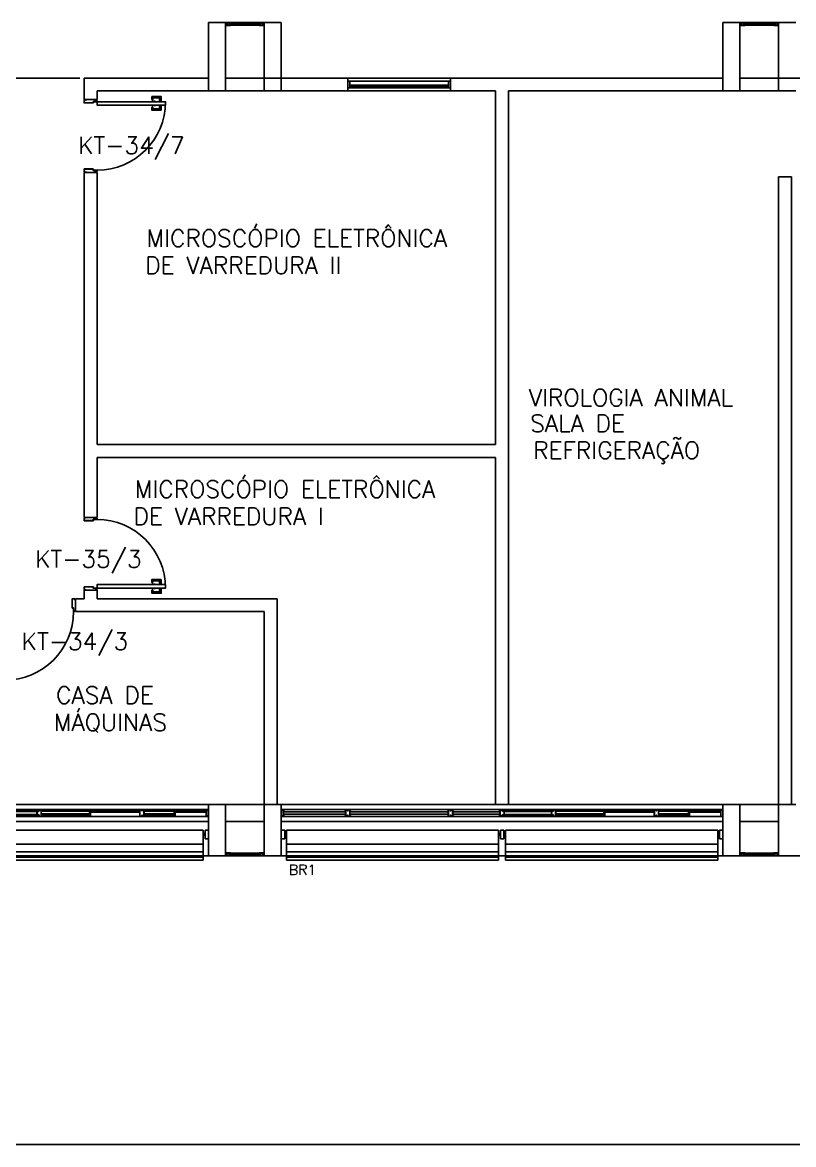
# Model space of a CAD drawing. Header units: millimetres. Extents: x 2686 to 2939, y 1294 to 1441.
# Drawn here: x 2843.3 to 2852.3, y 1418.56 to 1431.65 of the extents above; entities that cross this region are included whole.
import ezdxf

# ---------------------------------------------------------------- set-up
doc = ezdxf.new("R2010")
doc.units = ezdxf.units.MM
doc.linetypes.add('HIDDEN', pattern=[0.375, 0.25, -0.125])
for name, color, linetype in [('AR-ALV', 2, 'Continuous'), ('AR-BRISES', 1, 'Continuous'), ('AR-CALÇADA', 1, 'Continuous'), ('AR-ESQ', 1, 'Continuous'), ('AR-ESTC', 3, 'Continuous'), ('AR-PEITORIL', 1, 'Continuous'), ('AR-PORTA', 1, 'Continuous'), ('BR-LINHAS', 1, 'Continuous'), ('BR-MONTANTE', 242, 'Continuous'), ('BR-PAINEL', 1, 'Continuous'), ('BR-SUPORTE', 1, 'Continuous'), ('BR-TEXTO', 2, 'Continuous'), ('DT-ESQ-BAGUETE-C', 1, 'Continuous'), ('DT-ESQ-BAGUETE-V', 1, 'Continuous'), ('DT-ESQ-CHAPA DOBRADA-V', 1, 'Continuous'), ('DT-ESQ-MARCO-V', 1, 'Continuous'), ('DT-ESQ-PERFIL CADEIRA-C', 2, 'Continuous'), ('DT-ESQ-PERFIL CADEIRA-V', 2, 'Continuous'), ('DT-ESQ-PERFIL U SIMPLES-C', 2, 'Continuous'), ('DT-ESQ-PERFIL U-C', 2, 'Continuous'), ('DT-ESQ-PERFIL U-V', 1, 'Continuous'), ('DT-ESQ-VENEZIANA-C', 1, 'Continuous'), ('DT-ESQ-VENEZIANA-V', 1, 'Continuous'), ('DT-ESQ-VIDRO-C', 2, 'Continuous'), ('DT-ESQ-VIDRO-V', 71, 'Continuous'), ('DT-TXTMOD', 1, 'Continuous'), ('ENDEREÇO', 2, 'Continuous'), ('ibio', 2, 'Continuous'), ('maçaneta', 1, 'Continuous'), ('mov', 1, 'Continuous'), ('PM-PERFIL U-C', 2, 'Continuous'), ('pm1', 2, 'Continuous'), ('PROJ', 1, 'HIDDEN'), ('TEXTO', 2, 'Continuous')]:
    doc.layers.add(name, color=color, linetype=linetype)
doc.styles.add('S10', font='simplex.shx', dxfattribs={"height": 0.1})
doc.styles.add('S12', font='simplex.shx', dxfattribs={"width": 1.1, "height": 0.12})
doc.styles.add('UNB-100', font='simplex.shx', dxfattribs={"height": 0.2})
doc.styles.add('UNB1-100', font='simplex.shx', dxfattribs={"height": 0.2})

# ---------------------------------------------------------------- blocks, each defined once
blk = doc.blocks.new('EF46-P')
at = {"layer": 'DT-ESQ-BAGUETE-C', "ltscale": 0.1}
for points in [[(3.248, -0.125), (3.235, -0.125), (3.235, -0.124), (3.248, -0.124, 0.414214), (3.248, -0.123), (3.248, -0.112, 0.414214), (3.248, -0.112), (3.235, -0.112), (3.235, -0.11), (3.248, -0.11, -0.414214), (3.25, -0.112), (3.25, -0.124, -0.414214)], [(3.726, -0.125), (3.74, -0.125), (3.74, -0.124), (3.727, -0.124, -0.414214), (3.726, -0.123), (3.726, -0.112, -0.414214), (3.727, -0.112), (3.74, -0.112), (3.74, -0.11), (3.726, -0.11, 0.414214), (3.725, -0.112), (3.725, -0.124, 0.414214)], [(3.81, -0.08), (3.796, -0.08), (3.796, -0.078), (3.809, -0.078, 0.414214), (3.81, -0.078), (3.81, -0.067, 0.414214), (3.809, -0.067), (3.796, -0.067), (3.796, -0.065), (3.81, -0.065, -0.414214), (3.811, -0.067), (3.811, -0.078, -0.414214)], [(4.301, -0.08), (4.315, -0.08), (4.315, -0.078), (4.302, -0.078, -0.414214), (4.301, -0.078), (4.301, -0.067, -0.414214), (4.302, -0.067), (4.315, -0.067), (4.315, -0.065), (4.301, -0.065, 0.414214), (4.3, -0.067), (4.3, -0.078, 0.414214)], [(4.448, -0.125), (4.435, -0.125), (4.435, -0.124), (4.448, -0.124, 0.414214), (4.448, -0.123), (4.448, -0.112, 0.414214), (4.448, -0.112), (4.435, -0.112), (4.435, -0.11), (4.448, -0.11, -0.414214), (4.45, -0.112), (4.45, -0.124, -0.414214)], [(4.714, -0.125), (4.727, -0.125), (4.727, -0.124), (4.714, -0.124, -0.414214), (4.714, -0.123), (4.714, -0.112, -0.414214), (4.714, -0.112), (4.727, -0.112), (4.727, -0.11), (4.714, -0.11, 0.414214), (4.712, -0.112), (4.712, -0.124, 0.414214)], [(4.797, -0.08), (4.784, -0.08), (4.784, -0.078), (4.797, -0.078, 0.414214), (4.797, -0.078), (4.797, -0.067, 0.414214), (4.797, -0.067), (4.784, -0.067), (4.784, -0.065), (4.797, -0.065, -0.414214), (4.799, -0.067), (4.799, -0.078, -0.414214)], [(5.076, -0.08), (5.09, -0.08), (5.09, -0.078), (5.077, -0.078, -0.414214), (5.076, -0.078), (5.076, -0.067, -0.414214), (5.077, -0.067), (5.09, -0.067), (5.09, -0.065), (5.076, -0.065, 0.414214), (5.075, -0.067), (5.075, -0.078, 0.414214)]]:
    blk.add_lwpolyline(points, format="xyb", close=True, dxfattribs=at)
at = {"layer": 'DT-ESQ-BAGUETE-V', "ltscale": 0.1}
for p, q in [((3.248, -0.11), (3.726, -0.11)), ((3.81, -0.065), (4.301, -0.065)), ((4.448, -0.11), (4.714, -0.11)), ((4.797, -0.065), (5.076, -0.065))]:
    blk.add_line(p, q, dxfattribs=at)
at = {"layer": 'DT-ESQ-CHAPA DOBRADA-V', "ltscale": 0.1}
for p, q in [((3.2, -0.077), (3.761, -0.077)), ((3.2, -0.08), (3.761, -0.08)), ((4.4, -0.077), (4.749, -0.077)), ((4.4, -0.08), (4.749, -0.08))]:
    blk.add_line(p, q, dxfattribs=at)
at = {"layer": 'DT-ESQ-MARCO-V', "ltscale": 0.1}
for p, q in [((0.023, -0.06), (0.751, -0.06)), ((0.798, -0.06), (1.951, -0.06)), ((1.998, -0.06), (2.551, -0.06)), ((2.598, -0.06), (3.151, -0.06)), ((0.023, -0.14), (0.751, -0.14)), ((0.798, -0.14), (1.951, -0.14)), ((1.998, -0.14), (2.551, -0.14)), ((2.598, -0.14), (3.151, -0.14))]:
    blk.add_line(p, q, dxfattribs=at)
at = {"layer": 'DT-ESQ-PERFIL CADEIRA-C', "ltscale": 0.1}
for p, q in [((3.763, -0.088), (3.81, -0.088)), ((4.35, -0.088), (4.301, -0.088)), ((4.751, -0.088), (4.797, -0.088)), ((5.125, -0.088), (5.076, -0.088)), ((3.2, -0.134), (3.248, -0.134)), ((3.773, -0.134), (3.726, -0.134)), ((4.4, -0.134), (4.448, -0.134)), ((4.76, -0.134), (4.714, -0.134))]:
    blk.add_line(p, q, dxfattribs=at)
for points in [[(3.248, -0.135), (3.2, -0.135), (3.2, -0.134), (3.235, -0.134, -0.198912), (3.234, -0.133, -0.198913), (3.233, -0.132), (3.233, -0.112, 0.414214), (3.233, -0.112), (3.2, -0.112), (3.2, -0.11), (3.233, -0.11, -0.414214), (3.235, -0.112), (3.235, -0.124), (3.235, -0.125), (3.235, -0.132), (3.248, -0.132, -1)], [(3.726, -0.132, 1), (3.726, -0.135), (3.773, -0.135, 0.414214), (3.775, -0.133), (3.775, -0.112, 0.414214), (3.773, -0.11), (3.741, -0.11, 0.414214), (3.74, -0.112), (3.74, -0.132)], [(3.74, -0.134, 0.198913), (3.741, -0.133, 0.198913), (3.741, -0.132), (3.741, -0.112, -0.414214), (3.742, -0.112), (3.773, -0.112, -0.414214), (3.773, -0.112), (3.773, -0.133, -0.414214), (3.773, -0.134)], [(3.81, -0.087, -1), (3.81, -0.09), (3.763, -0.09, -0.414214), (3.761, -0.088), (3.761, -0.067, -0.414214), (3.763, -0.065), (3.795, -0.065, -0.414214), (3.796, -0.067), (3.796, -0.087)], [(3.796, -0.088, -0.198913), (3.795, -0.088, -0.198913), (3.795, -0.087), (3.795, -0.067, 0.414214), (3.794, -0.067), (3.763, -0.067, 0.414214), (3.763, -0.067), (3.763, -0.088, 0.414214), (3.763, -0.088)], [(4.301, -0.09), (4.35, -0.09), (4.35, -0.088), (4.315, -0.088, 0.198912), (4.316, -0.088, 0.198913), (4.316, -0.087), (4.316, -0.067, -0.414214), (4.317, -0.067), (4.35, -0.067), (4.35, -0.065), (4.316, -0.065, 0.414214), (4.315, -0.067), (4.315, -0.078), (4.315, -0.08), (4.315, -0.087), (4.301, -0.087, 1)], [(4.448, -0.135), (4.4, -0.135), (4.4, -0.134), (4.435, -0.134, -0.198912), (4.434, -0.133, -0.198913), (4.433, -0.132), (4.433, -0.112, 0.414214), (4.433, -0.112), (4.4, -0.112), (4.4, -0.11), (4.433, -0.11, -0.414214), (4.435, -0.112), (4.435, -0.124), (4.435, -0.125), (4.435, -0.132), (4.448, -0.132, -1)], [(4.714, -0.132, 1), (4.714, -0.135), (4.76, -0.135, 0.414214), (4.762, -0.133), (4.762, -0.112, 0.414214), (4.76, -0.11), (4.729, -0.11, 0.414214), (4.727, -0.112), (4.727, -0.132)], [(4.727, -0.134, 0.198913), (4.729, -0.133, 0.198913), (4.729, -0.132), (4.729, -0.112, -0.414214), (4.729, -0.112), (4.76, -0.112, -0.414214), (4.761, -0.112), (4.761, -0.133, -0.414214), (4.76, -0.134)], [(4.797, -0.087, -1), (4.797, -0.09), (4.751, -0.09, -0.414214), (4.749, -0.088), (4.749, -0.067, -0.414214), (4.751, -0.065), (4.782, -0.065, -0.414214), (4.784, -0.067), (4.784, -0.087)], [(4.784, -0.088, -0.198913), (4.783, -0.088, -0.198913), (4.782, -0.087), (4.782, -0.067, 0.414214), (4.782, -0.067), (4.751, -0.067, 0.414214), (4.75, -0.067), (4.75, -0.088, 0.414214), (4.751, -0.088)], [(5.076, -0.09), (5.125, -0.09), (5.125, -0.088), (5.09, -0.088, 0.198912), (5.091, -0.088, 0.198913), (5.091, -0.087), (5.091, -0.067, -0.414214), (5.092, -0.067), (5.125, -0.067), (5.125, -0.065), (5.091, -0.065, 0.414214), (5.09, -0.067), (5.09, -0.078), (5.09, -0.08), (5.09, -0.087), (5.076, -0.087, 1)]]:
    blk.add_lwpolyline(points, format="xyb", close=True, dxfattribs=at)
at = {"layer": 'DT-ESQ-PERFIL CADEIRA-V', "ltscale": 0.1}
for p, q in [((3.795, -0.09), (4.301, -0.09)), ((4.782, -0.09), (5.076, -0.09)), ((3.248, -0.135), (3.726, -0.135)), ((4.448, -0.135), (4.714, -0.135))]:
    blk.add_line(p, q, dxfattribs=at)
at = {"layer": 'DT-ESQ-PERFIL U SIMPLES-C', "ltscale": 0.1}
for points in [[(3.763, -0.102), (3.771, -0.102), (3.771, -0.1), (3.763, -0.1, -0.414214), (3.763, -0.1), (3.763, -0.092, -0.414214), (3.763, -0.091), (3.771, -0.091), (3.771, -0.09), (3.763, -0.09, 0.414214), (3.761, -0.092), (3.761, -0.1, 0.414214)], [(3.773, -0.098), (3.765, -0.098), (3.765, -0.1), (3.773, -0.1, -0.414214), (3.773, -0.1), (3.773, -0.108, -0.414214), (3.773, -0.108), (3.765, -0.108), (3.765, -0.11), (3.773, -0.11, 0.414214), (3.775, -0.108), (3.775, -0.1, 0.414214)], [(4.751, -0.102), (4.759, -0.102), (4.759, -0.1), (4.751, -0.1, -0.414214), (4.75, -0.1), (4.75, -0.092, -0.414214), (4.751, -0.091), (4.759, -0.091), (4.759, -0.09), (4.751, -0.09, 0.414214), (4.749, -0.092), (4.749, -0.1, 0.414214)], [(4.76, -0.098), (4.752, -0.098), (4.752, -0.1), (4.76, -0.1, -0.414214), (4.761, -0.1), (4.761, -0.108, -0.414214), (4.76, -0.108), (4.752, -0.108), (4.752, -0.11), (4.76, -0.11, 0.414214), (4.762, -0.108), (4.762, -0.1, 0.414214)]]:
    blk.add_lwpolyline(points, format="xyb", close=True, dxfattribs=at)
at = {"layer": 'DT-ESQ-PERFIL U-C', "ltscale": 0.1}
for points in [[(0.025, -0.123), (0.025, -0.086), (0.038, -0.086, 1), (0.038, -0.083), (0.025, -0.083), (0.025, -0.062, 0.414214), (0.023, -0.06), (0.001, -0.06, 0.414214), (0, -0.062), (0, -0.075), (0.001, -0.075), (0.001, -0.062), (0.023, -0.062), (0.023, -0.083, 0.414214), (0.025, -0.084, 0.414214), (0.023, -0.086), (0.023, -0.123), (0.023, -0.139), (0.001, -0.139), (0.001, -0.125), (0, -0.125), (0, -0.139, 0.414214), (0.001, -0.14), (0.023, -0.14, 0.414214), (0.025, -0.139)], [(0.04, -0.086), (0.026, -0.086, 0.414214), (0.025, -0.087), (0.025, -0.114, 0.414214), (0.026, -0.116), (0.04, -0.116), (0.04, -0.114), (0.026, -0.114), (0.026, -0.087), (0.04, -0.087)], [(0.75, -0.123), (0.75, -0.086), (0.737, -0.086, -1), (0.737, -0.083), (0.75, -0.083), (0.75, -0.062, -0.414214), (0.751, -0.06), (0.773, -0.06, -0.414214), (0.775, -0.062), (0.775, -0.075), (0.773, -0.075), (0.773, -0.062), (0.751, -0.062), (0.751, -0.083, -0.414214), (0.75, -0.084, -0.414214), (0.751, -0.086), (0.751, -0.123), (0.751, -0.139), (0.773, -0.139), (0.773, -0.125), (0.775, -0.125), (0.775, -0.139, -0.414214), (0.773, -0.14), (0.751, -0.14, -0.414214), (0.75, -0.139)], [(0.735, -0.086), (0.748, -0.086, -0.414214), (0.75, -0.087), (0.75, -0.114, -0.414214), (0.748, -0.116), (0.735, -0.116), (0.735, -0.114), (0.748, -0.114), (0.748, -0.087), (0.735, -0.087)], [(0.8, -0.123), (0.8, -0.086), (0.813, -0.086, 1), (0.813, -0.083), (0.8, -0.083), (0.8, -0.062, 0.414214), (0.798, -0.06), (0.776, -0.06, 0.414214), (0.775, -0.062), (0.775, -0.075), (0.776, -0.075), (0.776, -0.062), (0.798, -0.062), (0.798, -0.083, 0.414214), (0.8, -0.084, 0.414214), (0.798, -0.086), (0.798, -0.123), (0.798, -0.139), (0.776, -0.139), (0.776, -0.125), (0.775, -0.125), (0.775, -0.139, 0.414214), (0.776, -0.14), (0.798, -0.14, 0.414214), (0.8, -0.139)], [(0.815, -0.086), (0.801, -0.086, 0.414214), (0.8, -0.087), (0.8, -0.114, 0.414214), (0.801, -0.116), (0.815, -0.116), (0.815, -0.114), (0.801, -0.114), (0.801, -0.087), (0.815, -0.087)], [(1.95, -0.123), (1.95, -0.086), (1.936, -0.086, -1), (1.936, -0.083), (1.95, -0.083), (1.95, -0.062, -0.414214), (1.951, -0.06), (1.973, -0.06, -0.414214), (1.975, -0.062), (1.975, -0.075), (1.973, -0.075), (1.973, -0.062), (1.951, -0.062), (1.951, -0.083, -0.414214), (1.95, -0.084, -0.414214), (1.951, -0.086), (1.951, -0.123), (1.951, -0.139), (1.973, -0.139), (1.973, -0.125), (1.975, -0.125), (1.975, -0.139, -0.414214), (1.973, -0.14), (1.951, -0.14, -0.414214), (1.95, -0.139)], [(1.935, -0.086), (1.948, -0.086, -0.414214), (1.95, -0.087), (1.95, -0.114, -0.414214), (1.948, -0.116), (1.935, -0.116), (1.935, -0.114), (1.948, -0.114), (1.948, -0.087), (1.935, -0.087)], [(2, -0.123), (2, -0.086), (2.013, -0.086, 1), (2.013, -0.083), (2, -0.083), (2, -0.062, 0.414214), (1.998, -0.06), (1.976, -0.06, 0.414214), (1.975, -0.062), (1.975, -0.075), (1.976, -0.075), (1.976, -0.062), (1.998, -0.062), (1.998, -0.083, 0.414214), (2, -0.084, 0.414214), (1.998, -0.086), (1.998, -0.123), (1.998, -0.139), (1.976, -0.139), (1.976, -0.125), (1.975, -0.125), (1.975, -0.139, 0.414214), (1.976, -0.14), (1.998, -0.14, 0.414214), (2, -0.139)], [(2.015, -0.086), (2.001, -0.086, 0.414214), (2, -0.087), (2, -0.114, 0.414214), (2.001, -0.116), (2.015, -0.116), (2.015, -0.114), (2.001, -0.114), (2.001, -0.087), (2.015, -0.087)], [(2.55, -0.123), (2.55, -0.086), (2.536, -0.086, -1), (2.536, -0.083), (2.55, -0.083), (2.55, -0.062, -0.414214), (2.551, -0.06), (2.573, -0.06, -0.414214), (2.575, -0.062), (2.575, -0.075), (2.573, -0.075), (2.573, -0.062), (2.551, -0.062), (2.551, -0.083, -0.414214), (2.55, -0.084, -0.414214), (2.551, -0.086), (2.551, -0.123), (2.551, -0.139), (2.573, -0.139), (2.573, -0.125), (2.575, -0.125), (2.575, -0.139, -0.414214), (2.573, -0.14), (2.551, -0.14, -0.414214), (2.55, -0.139)], [(2.535, -0.086), (2.548, -0.086, -0.414214), (2.55, -0.087), (2.55, -0.114, -0.414214), (2.548, -0.116), (2.535, -0.116), (2.535, -0.114), (2.548, -0.114), (2.548, -0.087), (2.535, -0.087)], [(2.6, -0.129), (2.6, -0.139, -0.414214), (2.598, -0.14), (2.576, -0.14, -0.414214), (2.575, -0.139), (2.575, -0.125), (2.576, -0.125), (2.576, -0.138, 0.414214), (2.577, -0.139), (2.598, -0.139, 0.414214), (2.598, -0.138), (2.598, -0.129), (2.585, -0.129, -0.414214), (2.584, -0.127), (2.584, -0.117, -0.414214), (2.585, -0.116), (2.598, -0.116), (2.598, -0.084), (2.585, -0.084, -0.414214), (2.584, -0.083), (2.584, -0.073, -0.414214), (2.585, -0.071), (2.598, -0.071), (2.598, -0.062, 0.414214), (2.598, -0.062), (2.577, -0.062, 0.414214), (2.576, -0.062), (2.576, -0.075), (2.575, -0.075), (2.575, -0.062, -0.414214), (2.576, -0.06), (2.598, -0.06, -0.414214), (2.6, -0.062), (2.6, -0.071, -0.414214), (2.598, -0.073), (2.585, -0.073), (2.585, -0.083), (2.598, -0.083), (2.598, -0.083, -0.414214), (2.6, -0.084), (2.6, -0.116, -0.414214), (2.598, -0.117), (2.598, -0.117), (2.585, -0.117), (2.585, -0.127), (2.598, -0.127, -0.414214)], [(3.15, -0.129), (3.15, -0.139, 0.414214), (3.151, -0.14), (3.173, -0.14, 0.414214), (3.175, -0.139), (3.175, -0.125), (3.173, -0.125), (3.173, -0.138, -0.414214), (3.173, -0.139), (3.152, -0.139, -0.414214), (3.151, -0.138), (3.151, -0.129), (3.164, -0.129, 0.414214), (3.166, -0.127), (3.166, -0.117, 0.414214), (3.164, -0.116), (3.151, -0.116), (3.151, -0.084), (3.164, -0.084, 0.414214), (3.166, -0.083), (3.166, -0.073, 0.414214), (3.164, -0.071), (3.151, -0.071), (3.151, -0.062, -0.414214), (3.152, -0.062), (3.173, -0.062, -0.414214), (3.173, -0.062), (3.173, -0.075), (3.175, -0.075), (3.175, -0.062, 0.414214), (3.173, -0.06), (3.151, -0.06, 0.414214), (3.15, -0.062), (3.15, -0.071, 0.414214), (3.151, -0.073), (3.164, -0.073), (3.164, -0.083), (3.151, -0.083), (3.151, -0.083, 0.414214), (3.15, -0.084), (3.15, -0.116, 0.414214), (3.151, -0.117), (3.151, -0.117), (3.164, -0.117), (3.164, -0.127), (3.151, -0.127, 0.414214)], [(3.175, -0.062, -0.414214), (3.176, -0.06), (3.198, -0.06, -0.414214), (3.2, -0.062), (3.2, -0.139, -0.414214), (3.198, -0.14), (3.176, -0.14, -0.414214), (3.175, -0.139), (3.175, -0.125), (3.176, -0.125), (3.176, -0.138, 0.414214), (3.177, -0.139), (3.198, -0.139, 0.414214), (3.198, -0.138), (3.198, -0.062, 0.414214), (3.198, -0.062), (3.177, -0.062, 0.414214), (3.176, -0.062), (3.176, -0.075), (3.175, -0.075)], [(4.375, -0.062, 0.414214), (4.373, -0.06), (4.351, -0.06, 0.414214), (4.35, -0.062), (4.35, -0.139, 0.414214), (4.351, -0.14), (4.373, -0.14, 0.414214), (4.375, -0.139), (4.375, -0.125), (4.373, -0.125), (4.373, -0.138, -0.414214), (4.373, -0.139), (4.352, -0.139, -0.414214), (4.351, -0.138), (4.351, -0.062, -0.414214), (4.352, -0.062), (4.373, -0.062, -0.414214), (4.373, -0.062), (4.373, -0.075), (4.375, -0.075)], [(4.375, -0.062, -0.414214), (4.376, -0.06), (4.398, -0.06, -0.414214), (4.4, -0.062), (4.4, -0.139, -0.414214), (4.398, -0.14), (4.376, -0.14, -0.414214), (4.375, -0.139), (4.375, -0.125), (4.376, -0.125), (4.376, -0.138, 0.414214), (4.377, -0.139), (4.398, -0.139, 0.414214), (4.398, -0.138), (4.398, -0.062, 0.414214), (4.398, -0.062), (4.377, -0.062, 0.414214), (4.376, -0.062), (4.376, -0.075), (4.375, -0.075)], [(5.15, -0.062, 0.414214), (5.148, -0.06), (5.126, -0.06, 0.414214), (5.125, -0.062), (5.125, -0.139, 0.414214), (5.126, -0.14), (5.148, -0.14, 0.414214), (5.15, -0.139), (5.15, -0.125), (5.148, -0.125), (5.148, -0.138, -0.414214), (5.148, -0.139), (5.127, -0.139, -0.414214), (5.126, -0.138), (5.126, -0.062, -0.414214), (5.127, -0.062), (5.148, -0.062, -0.414214), (5.148, -0.062), (5.148, -0.075), (5.15, -0.075)]]:
    blk.add_lwpolyline(points, format="xyb", close=True, dxfattribs=at)
for points in [[(0.025, -0.084), (0.038, -0.084)], [(0.75, -0.084), (0.737, -0.084)], [(0.8, -0.084), (0.813, -0.084)], [(1.95, -0.084), (1.936, -0.084)], [(2, -0.084), (2.013, -0.084)], [(2.55, -0.084), (2.536, -0.084)]]:
    blk.add_lwpolyline(points, dxfattribs=at)
at = {"layer": 'DT-ESQ-PERFIL U-V', "ltscale": 0.1}
for p, q in [((3.198, -0.06), (4.351, -0.06)), ((4.398, -0.06), (5.126, -0.06)), ((3.198, -0.14), (4.351, -0.14)), ((4.398, -0.14), (5.126, -0.14))]:
    blk.add_line(p, q, dxfattribs=at)
at = {"layer": 'DT-ESQ-VENEZIANA-C', "ltscale": 0.1}
for p, q in [((0.026, -0.113), (0.748, -0.113)), ((0.026, -0.114), (0.748, -0.114)), ((0.801, -0.113), (1.948, -0.113)), ((0.801, -0.114), (1.948, -0.114)), ((2.001, -0.113), (2.548, -0.113)), ((2.001, -0.114), (2.548, -0.114))]:
    blk.add_line(p, q, dxfattribs=at)
at = {"layer": 'DT-ESQ-VENEZIANA-V', "ltscale": 0.1}
for p, q in [((0.026, -0.087), (0.748, -0.087)), ((0.801, -0.087), (1.948, -0.087)), ((2.001, -0.087), (2.548, -0.087))]:
    blk.add_line(p, q, dxfattribs=at)
at = {"layer": 'DT-ESQ-VIDRO-C', "ltscale": 0.1}
for points in [[(3.162, -0.081), (3.162, -0.075), (2.587, -0.075), (2.587, -0.081)], [(3.238, -0.13), (3.238, -0.127), (3.737, -0.127), (3.737, -0.13)], [(4.312, -0.085), (4.312, -0.082), (3.799, -0.082), (3.799, -0.085)], [(4.438, -0.13), (4.438, -0.127), (4.724, -0.127), (4.724, -0.13)], [(5.087, -0.085), (5.087, -0.082), (4.786, -0.082), (4.786, -0.085)]]:
    blk.add_lwpolyline(points, close=True, dxfattribs=at)
at = {"layer": 'DT-ESQ-VIDRO-V', "ltscale": 0.1}
blk.add_lwpolyline([(3.162, -0.119), (3.162, -0.125), (2.587, -0.125), (2.587, -0.119)], close=True, dxfattribs=at)
at = {"layer": 'DT-TXTMOD', "ltscale": 0.1, "style": 'S10', "flags": 3}
for tag, p in [('M01', (0.025, -0.28)), ('M02', (0.325, -0.28)), ('M03', (0.627, -0.28)), ('M04', (0.929, -0.28)), ('M05', (1.231, -0.28)), ('M06', (1.532, -0.28)), ('M07', (1.834, -0.28)), ('M08', (2.136, -0.28)), ('M09', (2.438, -0.28)), ('M10', (2.739, -0.28)), ('M11', (3.041, -0.28)), ('M12', (3.343, -0.28)), ('M13', (3.645, -0.28)), ('M14', (3.946, -0.28)), ('M15', (4.248, -0.28)), ('M16', (4.55, -0.28)), ('M17', (4.852, -0.28))]:
    blk.add_attdef(tag, p, '', height=0.1, dxfattribs=at)
blk = doc.blocks.new('EF01-P')
at = {"layer": 'DT-ESQ-BAGUETE-C', "ltscale": 0.1}
for points in [[(0.002, 0.035), (0.015, 0.035), (0.015, 0.033), (0.002, 0.033), (0.002, 0.005), (0.015, 0.005), (0.015, 0.004), (0.002, 0.004, -0.414214), (0, 0.005), (0, 0.033, -0.414214)], [(0.448, 0.035), (0.435, 0.035), (0.435, 0.033), (0.448, 0.033), (0.448, 0.005), (0.435, 0.005), (0.435, 0.004), (0.448, 0.004, 0.414214), (0.45, 0.005), (0.45, 0.033, 0.414214)]]:
    blk.add_lwpolyline(points, format="xyb", close=True, dxfattribs=at)
at = {"layer": 'DT-ESQ-PERFIL CADEIRA-C', "ltscale": 0.1}
for points in [[(0.01, 0.002), (0.01, 0.003), (0.002, 0.003, 1), (0.002, 0), (0.015, 0, 0.414214), (0.016, 0.002), (0.016, 0.033), (0.043, 0.033)], [(0.043, 0.006), (0.018, 0.006), (0.018, 0.016), (0.016, 0.016), (0.016, 0.006, 0.414214), (0.018, 0.005), (0.043, 0.005), (0.056, 0.005, 1), (0.056, 0.008), (0.043, 0.008), (0.043, 0.02), (0.043, 0.032), (0.056, 0.032, 1), (0.056, 0.035), (0.043, 0.035), (0.016, 0.035, 0.414214), (0.015, 0.033), (0.015, 0.002), (0.002, 0.002)], [(0.041, 0.02), (0.041, 0.032, -0.414214), (0.043, 0.033), (0.056, 0.033)], [(0.041, 0.02), (0.041, 0.008, 0.414214), (0.043, 0.006), (0.056, 0.006)], [(0.407, 0.006), (0.432, 0.006), (0.432, 0.016), (0.433, 0.016), (0.433, 0.006, -0.414214), (0.432, 0.005), (0.407, 0.005), (0.394, 0.005, -1), (0.394, 0.008), (0.407, 0.008), (0.407, 0.02), (0.407, 0.032), (0.394, 0.032, -1), (0.394, 0.035), (0.407, 0.035), (0.433, 0.035, -0.414214), (0.435, 0.033), (0.435, 0.002), (0.448, 0.002)], [(0.408, 0.02), (0.408, 0.032, 0.414214), (0.407, 0.033), (0.394, 0.033)], [(0.408, 0.02), (0.408, 0.008, -0.414214), (0.407, 0.006), (0.394, 0.006)], [(0.44, 0.002), (0.44, 0.003), (0.448, 0.003, -1), (0.448, 0), (0.435, 0, -0.414214), (0.433, 0.002), (0.433, 0.033), (0.407, 0.033)]]:
    blk.add_lwpolyline(points, format="xyb", dxfattribs=at)
at = {"layer": 'DT-ESQ-PERFIL CADEIRA-V', "ltscale": 0.1}
blk.add_line((0.015, 0), (0.435, 0), dxfattribs=at)
at = {"layer": 'DT-ESQ-VENEZIANA-C', "ltscale": 0.1}
for p, q in [((0.043, 0.011), (0.407, 0.011)), ((0.043, 0.009), (0.407, 0.009))]:
    blk.add_line(p, q, dxfattribs=at)
at = {"layer": 'DT-ESQ-VENEZIANA-V', "ltscale": 0.1}
blk.add_line((0.043, 0.031), (0.407, 0.031), dxfattribs=at)
blk = doc.blocks.new('BR-MODULO1')
at = {"layer": 'BR-LINHAS'}
for p, q in [((0.06, -0.265), (2.535, -0.265)), ((0.06, -0.352), (2.535, -0.352)), ((2.615, -0.265), (5.09, -0.265)), ((2.615, -0.352), (5.09, -0.352)), ((0.06, -0.415), (2.535, -0.415)), ((2.615, -0.415), (5.09, -0.415))]:
    blk.add_line(p, q, dxfattribs=at)
at = {"layer": 'BR-MONTANTE'}
for p, q in [((0, -0.1), (0, -0.2)), ((0, -0.1), (0.04, -0.1)), ((0.04, -0.1), (0.04, -0.2)), ((2.555, -0.1), (2.595, -0.1)), ((2.555, -0.1), (2.555, -0.2)), ((2.595, -0.1), (2.595, -0.2)), ((5.11, -0.1), (5.11, -0.2)), ((5.11, -0.1), (5.15, -0.1)), ((5.15, -0.1), (5.15, -0.2)), ((0, -0.2), (0.04, -0.2)), ((2.555, -0.2), (2.595, -0.2)), ((5.11, -0.2), (5.15, -0.2))]:
    blk.add_line(p, q, dxfattribs=at)
at = {"layer": 'BR-PAINEL'}
for p, q in [((0.06, -0.1), (2.535, -0.1)), ((0.06, -0.1), (0.06, -0.45)), ((2.535, -0.1), (2.535, -0.45)), ((2.615, -0.1), (2.615, -0.45)), ((2.615, -0.1), (5.09, -0.1)), ((5.09, -0.1), (5.09, -0.45)), ((0.06, -0.45), (2.535, -0.45)), ((2.615, -0.45), (5.09, -0.45))]:
    blk.add_line(p, q, dxfattribs=at)
at = {"layer": 'BR-SUPORTE'}
for p, q in [((0.04, -0.14), (0.06, -0.14)), ((0.04, -0.16), (0.06, -0.16)), ((0.05, -0.14), (0.05, -0.16)), ((2.535, -0.14), (2.555, -0.14)), ((2.535, -0.16), (2.555, -0.16)), ((2.545, -0.14), (2.545, -0.16)), ((2.615, -0.14), (2.595, -0.14)), ((2.615, -0.16), (2.595, -0.16)), ((2.605, -0.14), (2.605, -0.16)), ((5.09, -0.14), (5.11, -0.14)), ((5.09, -0.16), (5.11, -0.16)), ((5.1, -0.14), (5.1, -0.16))]:
    blk.add_line(p, q, dxfattribs=at)
blk = doc.blocks.new('EF05B-P')
at = {"layer": 'DT-ESQ-BAGUETE-C', "ltscale": 0.1}
for points in [[(0.039, -0.05), (0.0255, -0.05), (0.0255, -0.0485), (0.039, -0.0485), (0.039, -0.0365), (0.0255, -0.0365), (0.0255, -0.035), (0.039, -0.035, -0.4142136), (0.0405, -0.0365), (0.0405, -0.0485, -0.4142136)], [(1.161, -0.05), (1.1745, -0.05), (1.1745, -0.0485), (1.161, -0.0485), (1.161, -0.0365), (1.1745, -0.0365), (1.1745, -0.035), (1.161, -0.035, 0.4142136), (1.1595, -0.0365), (1.1595, -0.0485, 0.4142136)]]:
    blk.add_lwpolyline(points, format="xyb", close=True, dxfattribs=at)
at = {"layer": 'DT-ESQ-BAGUETE-V', "ltscale": 0.1}
blk.add_line((1.161, -0.05), (0.039, -0.05), dxfattribs=at)
at = {"layer": 'DT-ESQ-CHAPA DOBRADA-V', "ltscale": 0.1}
blk.add_line((1.16, -0.067), (0.04, -0.067), dxfattribs=at)
at = {"layer": 'DT-ESQ-MARCO-V', "ltscale": 0.1}
for p, q in [((0.0235, -0.035), (1.1765, -0.035)), ((0.0235, -0.115), (1.1765, -0.115))]:
    blk.add_line(p, q, dxfattribs=at)
at = {"layer": 'DT-ESQ-PERFIL U-C', "ltscale": 0.1}
for points in [[(0.025, -0.0655), (0.025, -0.0655, 0.4142136), (0.0235, -0.067), (0.0235, -0.1135), (0.0015, -0.1135), (0.0015, -0.1), (0, -0.1), (0, -0.1135, 0.4142136), (0.0015, -0.115), (0.0235, -0.115, 0.4142136), (0.025, -0.1135), (0.025, -0.067), (0.04, -0.067, 1), (0.04, -0.064), (0.025, -0.064), (0.025, -0.0365, 0.4142136), (0.0235, -0.035), (0.0015, -0.035, 0.4142136), (0, -0.0365), (0, -0.05), (0.0015, -0.05), (0.0015, -0.0365), (0.0235, -0.0365), (0.0235, -0.064, 0.4142136), (0.025, -0.0655), (0.04, -0.0655)], [(1.175, -0.0655), (1.175, -0.0655, -0.4142136), (1.1765, -0.067), (1.1765, -0.1135), (1.1985, -0.1135), (1.1985, -0.1), (1.2, -0.1), (1.2, -0.1135, -0.4142136), (1.1985, -0.115), (1.1765, -0.115, -0.4142136), (1.175, -0.1135), (1.175, -0.067), (1.16, -0.067, -1), (1.16, -0.064), (1.175, -0.064), (1.175, -0.0365, -0.4142136), (1.1765, -0.035), (1.1985, -0.035, -0.4142136), (1.2, -0.0365), (1.2, -0.05), (1.1985, -0.05), (1.1985, -0.0365), (1.1765, -0.0365), (1.1765, -0.064, -0.4142136), (1.175, -0.0655), (1.16, -0.0655)]]:
    blk.add_lwpolyline(points, format="xyb", dxfattribs=at)
at = {"layer": 'DT-ESQ-VIDRO-C', "ltscale": 0.1}
blk.add_lwpolyline([(0.027, -0.062), (0.027, -0.052), (1.173, -0.052), (1.173, -0.062)], close=True, dxfattribs=at)
at = {"layer": 'DT-TXTMOD', "ltscale": 0.1, "style": 'S10', "flags": 3}
blk.add_attdef('EF05B', (0.05, 0), '', height=0.1, dxfattribs=at)
blk = doc.blocks.new('PM3')
at = {"layer": 'maçaneta'}
for points in [[(0.02, 0.825), (-0.035, 0.825), (-0.035, 0.715), (0, 0.715), (0, 0.725), (-0.02, 0.725), (-0.02, 0.804, -0.414214), (-0.019, 0.805), (0.02, 0.805)], [(0.125, 0.825), (0.07, 0.825), (0.07, 0.805), (0.108, 0.805, -0.414214), (0.11, 0.804), (0.11, 0.725), (0.09, 0.725), (0.09, 0.715), (0.125, 0.715)]]:
    blk.add_lwpolyline(points, format="xyb", close=True, dxfattribs=at)
for points in [[(0.02, 0.715), (0.02, 0.755), (0.025, 0.755), (0.025, 0.715)], [(0.07, 0.715), (0.07, 0.755), (0.065, 0.755), (0.065, 0.715)]]:
    blk.add_lwpolyline(points, close=True, dxfattribs=at)
at = {"layer": 'mov'}
blk.add_arc((0.025, 0.075), 0.8, 0, 90, dxfattribs=at)
at = {"layer": 'PM-PERFIL U-C'}
for p, q in [((0, 0.045), (0, 0.063)), ((0.002, 0.045), (0, 0.045)), ((0.001, 0.065), (0.01, 0.065)), ((0.002, 0.063), (0.002, 0.045)), ((0.01, 0.063), (0.002, 0.063)), ((0.01, 0.065), (0.01, 0.073)), ((0.011, 0.075), (0.023, 0.075)), ((0.012, 0.073), (0.012, 0.064)), ((0.023, 0.073), (0.012, 0.073)), ((0.023, 0.033), (0.023, 0.073)), ((0.038, 0.032), (0.024, 0.032)), ((0.025, 0.073), (0.025, 0.034)), ((0.038, 0.034), (0.025, 0.034)), ((0.038, 0.032), (0.038, -0.073)), ((0.04, 0.032), (0.04, -0.074)), ((0.81, 0.032), (0.81, -0.074)), ((0.812, 0.034), (0.825, 0.034)), ((0.812, 0.032), (0.826, 0.032)), ((0.812, 0.032), (0.812, -0.073)), ((0.825, 0.073), (0.825, 0.034)), ((0.839, 0.075), (0.827, 0.075)), ((0.827, 0.073), (0.838, 0.073)), ((0.827, 0.033), (0.827, 0.073)), ((0.838, 0.073), (0.838, 0.064)), ((0.84, 0.065), (0.84, 0.073)), ((0.849, 0.065), (0.84, 0.065)), ((0.84, 0.063), (0.848, 0.063)), ((0.848, 0.063), (0.848, 0.045)), ((0.848, 0.045), (0.85, 0.045)), ((0.85, 0.045), (0.85, 0.063)), ((0, -0.045), (0.002, -0.045)), ((0, -0.064), (0, -0.045)), ((0.01, -0.065), (0.001, -0.065)), ((0.002, -0.045), (0.002, -0.063)), ((0.002, -0.063), (0.01, -0.063)), ((0.01, -0.074), (0.01, -0.065)), ((0.038, -0.075), (0.011, -0.075)), ((0.012, -0.065), (0.012, -0.073)), ((0.012, -0.073), (0.038, -0.073)), ((0.838, -0.073), (0.812, -0.073)), ((0.812, -0.075), (0.839, -0.075)), ((0.838, -0.065), (0.838, -0.073)), ((0.848, -0.063), (0.84, -0.063)), ((0.84, -0.074), (0.84, -0.065)), ((0.84, -0.065), (0.849, -0.065)), ((0.85, -0.045), (0.848, -0.045)), ((0.848, -0.045), (0.848, -0.063)), ((0.85, -0.064), (0.85, -0.045))]:
    blk.add_line(p, q, dxfattribs=at)
for centre, start, end in [((0.001, 0.063), 90, 180), ((0.011, 0.073), 90, 180), ((0.01, 0.064), 270, 0), ((0.023, 0.073), 360, 90), ((0.024, 0.033), 180, 270), ((0.038, 0.032), 0, 90), ((0.812, 0.032), 90, 180), ((0.827, 0.073), 90, 180), ((0.826, 0.033), 270, 0), ((0.84, 0.064), 180, 270), ((0.839, 0.073), 0, 90), ((0.849, 0.063), 0, 90), ((0.001, -0.064), 180, 270), ((0.01, -0.065), 0, 90), ((0.011, -0.074), 180, 270), ((0.038, -0.074), 269.9386, 0), ((0.812, -0.074), 180, 270.0614), ((0.84, -0.065), 90, 180), ((0.839, -0.074), 270, 0), ((0.849, -0.064), 270, 0)]:
    blk.add_arc(centre, 0.0015, start, end, dxfattribs=at)
at = {"layer": 'pm1'}
blk.add_lwpolyline([(0.065, 0.875), (0.065, 0.075), (0.025, 0.075), (0.025, 0.875)], close=True, dxfattribs=at)
blk = doc.blocks.new('EF01C-P')
at = {"layer": 'DT-ESQ-BAGUETE-C', "ltscale": 0.1}
for points in [[(0.002, 0.035), (0.015, 0.035), (0.015, 0.033), (0.002, 0.033), (0.002, 0.005), (0.015, 0.005), (0.015, 0.004), (0.002, 0.004, -0.414214), (0, 0.005), (0, 0.033, -0.414214)], [(0.448, 0.035), (0.435, 0.035), (0.435, 0.033), (0.448, 0.033), (0.448, 0.005), (0.435, 0.005), (0.435, 0.004), (0.448, 0.004, 0.414214), (0.45, 0.005), (0.45, 0.033, 0.414214)]]:
    blk.add_lwpolyline(points, format="xyb", close=True, dxfattribs=at)
at = {"layer": 'DT-ESQ-PERFIL CADEIRA-C', "ltscale": 0.1}
for points in [[(0.01, 0.002), (0.01, 0.003), (0.002, 0.003, 1), (0.002, 0), (0.015, 0, 0.414214), (0.016, 0.002), (0.016, 0.033), (0.043, 0.033)], [(0.043, 0.006), (0.018, 0.006), (0.018, 0.016), (0.016, 0.016), (0.016, 0.006, 0.414214), (0.018, 0.005), (0.043, 0.005), (0.056, 0.005, 1), (0.056, 0.008), (0.043, 0.008), (0.043, 0.02), (0.043, 0.032), (0.056, 0.032, 1), (0.056, 0.035), (0.043, 0.035), (0.016, 0.035, 0.414214), (0.015, 0.033), (0.015, 0.002), (0.002, 0.002)], [(0.041, 0.02), (0.041, 0.032, -0.414214), (0.043, 0.033), (0.056, 0.033)], [(0.041, 0.02), (0.041, 0.008, 0.414214), (0.043, 0.006), (0.056, 0.006)], [(0.407, 0.006), (0.432, 0.006), (0.432, 0.016), (0.433, 0.016), (0.433, 0.006, -0.414214), (0.432, 0.005), (0.407, 0.005), (0.394, 0.005, -1), (0.394, 0.008), (0.407, 0.008), (0.407, 0.02), (0.407, 0.032), (0.394, 0.032, -1), (0.394, 0.035), (0.407, 0.035), (0.433, 0.035, -0.414214), (0.435, 0.033), (0.435, 0.002), (0.448, 0.002)], [(0.408, 0.02), (0.408, 0.032, 0.414214), (0.407, 0.033), (0.394, 0.033)], [(0.408, 0.02), (0.408, 0.008, -0.414214), (0.407, 0.006), (0.394, 0.006)], [(0.44, 0.002), (0.44, 0.003), (0.448, 0.003, -1), (0.448, 0), (0.435, 0, -0.414214), (0.433, 0.002), (0.433, 0.033), (0.407, 0.033)]]:
    blk.add_lwpolyline(points, format="xyb", dxfattribs=at)
at = {"layer": 'DT-ESQ-PERFIL CADEIRA-V', "ltscale": 0.1}
blk.add_line((0.015, 0), (0.435, 0), dxfattribs=at)
at = {"layer": 'DT-ESQ-VENEZIANA-C', "ltscale": 0.1}
for p, q in [((0.043, 0.011), (0.407, 0.011)), ((0.043, 0.009), (0.407, 0.009))]:
    blk.add_line(p, q, dxfattribs=at)
at = {"layer": 'DT-ESQ-VENEZIANA-V', "ltscale": 0.1}
blk.add_line((0.043, 0.031), (0.407, 0.031), dxfattribs=at)
at = {"layer": 'DT-TXTMOD', "ltscale": 0.1, "style": 'S10', "flags": 3}
blk.add_attdef('EF01C', (0.021, -0.14), '', height=0.1, dxfattribs=at)

msp = doc.modelspace()

# ---------------------------------------------------------------- linework, layer by layer
at = {"layer": 'AR-ALV'}
for p, q in [((2845.471, 1431), (2844.021, 1431)), ((2844.021, 1430.75), (2844.021, 1431)), ((2845.671, 1431), (2846.121, 1431)), ((2847.096, 1431), (2846.321, 1431)), ((2847.096, 1430.85), (2847.096, 1431)), ((2851.471, 1431), (2848.296, 1431)), ((2848.296, 1430.85), (2848.296, 1431)), ((2851.671, 1431), (2852.121, 1431)), ((2847.096, 1430.85), (2844.171, 1430.85)), ((2844.171, 1430.75), (2844.171, 1430.85)), ((2848.821, 1430.85), (2848.296, 1430.85)), ((2848.821, 1426.725), (2848.821, 1430.85)), ((2848.971, 1422.525), (2848.971, 1430.85)), ((2852.121, 1430.85), (2848.971, 1430.85)), ((2844.171, 1430.75), (2844.021, 1430.75)), ((2844.021, 1429.9), (2844.171, 1429.9)), ((2844.021, 1425.875), (2844.021, 1429.9)), ((2844.171, 1426.725), (2844.171, 1429.9)), ((2852.121, 1422.525), (2852.121, 1429.85)), ((2852.121, 1429.85), (2852.271, 1429.85)), ((2852.271, 1422.525), (2852.271, 1429.85)), ((2848.821, 1426.725), (2844.171, 1426.725)), ((2848.821, 1426.575), (2844.171, 1426.575)), ((2844.171, 1426.575), (2844.171, 1425.875)), ((2848.821, 1422.525), (2848.821, 1426.575)), ((2844.171, 1425.875), (2844.021, 1425.875)), ((2844.021, 1424.925), (2844.021, 1425.025)), ((2844.021, 1425.025), (2844.171, 1425.025)), ((2844.171, 1425.025), (2844.171, 1424.925)), ((2843.921, 1424.775), (2843.921, 1424.925)), ((2843.921, 1424.925), (2844.021, 1424.925)), ((2844.171, 1424.925), (2846.271, 1424.925)), ((2846.271, 1422.525), (2846.271, 1424.925)), ((2846.121, 1424.775), (2843.921, 1424.775)), ((2846.121, 1422.525), (2846.121, 1424.775)), ((2846.121, 1422.525), (2845.671, 1422.525)), ((2848.821, 1422.525), (2848.971, 1422.525)), ((2851.671, 1422.525), (2852.121, 1422.525)), ((2846.121, 1422.325), (2845.671, 1422.325)), ((2851.671, 1422.325), (2852.121, 1422.325))]:
    msp.add_line(p, q, dxfattribs=at)
at = {"layer": 'AR-CALÇADA'}
msp.add_line((2809.11, 1418.556), (2874.475, 1418.556), dxfattribs=at)
at = {"layer": 'AR-ESTC'}
for p, q in [((2845.671, 1431.65), (2845.471, 1431.65)), ((2845.471, 1431.65), (2845.471, 1430.85)), ((2845.671, 1430.85), (2845.671, 1431.65)), ((2846.121, 1431.65), (2846.321, 1431.65)), ((2846.121, 1430.85), (2846.121, 1431.65)), ((2846.321, 1431.65), (2846.321, 1430.85)), ((2851.671, 1431.65), (2851.471, 1431.65)), ((2851.471, 1431.65), (2851.471, 1430.85)), ((2851.671, 1430.85), (2851.671, 1431.65)), ((2852.121, 1431.65), (2852.321, 1431.65)), ((2852.121, 1430.85), (2852.121, 1431.65)), ((2845.471, 1430.85), (2845.671, 1430.85)), ((2846.321, 1430.85), (2846.121, 1430.85)), ((2851.471, 1430.85), (2851.671, 1430.85)), ((2852.321, 1430.85), (2852.121, 1430.85)), ((2845.671, 1422.525), (2845.471, 1422.525)), ((2845.471, 1422.525), (2845.471, 1421.925)), ((2845.671, 1421.925), (2845.671, 1422.525)), ((2846.121, 1422.525), (2846.321, 1422.525)), ((2846.121, 1421.925), (2846.121, 1422.525)), ((2846.321, 1422.525), (2846.321, 1421.925)), ((2851.671, 1422.525), (2851.471, 1422.525)), ((2851.471, 1422.525), (2851.471, 1421.925)), ((2851.671, 1421.925), (2851.671, 1422.525)), ((2852.121, 1422.525), (2852.321, 1422.525)), ((2852.121, 1421.925), (2852.121, 1422.525)), ((2845.471, 1421.925), (2845.671, 1421.925)), ((2846.321, 1421.925), (2846.121, 1421.925)), ((2851.471, 1421.925), (2851.671, 1421.925)), ((2852.321, 1421.925), (2852.121, 1421.925))]:
    msp.add_line(p, q, dxfattribs=at)
at = {"layer": 'AR-PEITORIL'}
for p, q in [((2847.096, 1431), (2848.296, 1431)), ((2848.296, 1430.85), (2847.096, 1430.85)), ((2840.321, 1422.525), (2845.471, 1422.525)), ((2846.321, 1422.525), (2851.471, 1422.525)), ((2840.321, 1422.325), (2845.471, 1422.325)), ((2846.321, 1422.325), (2851.471, 1422.325))]:
    msp.add_line(p, q, dxfattribs=at)
at = {"layer": 'ibio'}
msp.add_line((2803.471, 1421.925), (2870.321, 1421.925), dxfattribs=at)
at = {"layer": 'PROJ', "ltscale": 4}
msp.add_line((2869.471, 1431), (2831.071, 1431), dxfattribs=at)

# ---------------------------------------------------------------- block references
at = {"layer": 'AR-BRISES'}
ref = msp.add_blockref('BR-MODULO1', (2840.321, 1422.325), dxfattribs=at)
ref.add_attrib('BR', 'BR1', (2840.409, 1421.702), dxfattribs={"layer": 'BR-TEXTO', "height": 0.12, "style": 'S12'})
ref = msp.add_blockref('BR-MODULO1', (2846.321, 1422.325), dxfattribs=at)
ref.add_attrib('BR', 'BR1', (2846.409, 1421.702), dxfattribs={"layer": 'BR-TEXTO', "height": 0.12, "style": 'S12'})
at = {"layer": 'AR-ESQ', "rotation": 180}
for name, p in [('EF01-P', (2846.121, 1431.65)), ('EF01-P', (2852.121, 1431.65)), ('EF05B-P', (2848.296, 1430.85))]:
    msp.add_blockref(name, p, dxfattribs=at)
at = {"layer": 'AR-ESQ'}
for name, p in [('EF46-P', (2840.321, 1422.525)), ('EF46-P', (2846.321, 1422.525)), ('EF01C-P', (2845.671, 1421.925)), ('EF01C-P', (2851.671, 1421.925))]:
    msp.add_blockref(name, p, dxfattribs=at)
at = {"layer": 'AR-PORTA', "rotation": 270}
msp.add_blockref('PM3', (2844.096, 1430.75), dxfattribs=at)
at = {"layer": 'AR-PORTA', "xscale": -1}
for p, rotation in [((2844.096, 1425.025), 270), ((2843.071, 1424.85), 180)]:
    msp.add_blockref('PM3', p, dxfattribs=dict(at, rotation=rotation))

# ---------------------------------------------------------------- texts
at = {"layer": 'ENDEREÇO', "style": 'UNB1-100'}
for s, p in [('KT-34/7', (2843.951, 1430.116)), ('KT-35/3', (2843.449, 1425.289)), ('KT-34/3', (2843.292, 1424.329))]:
    msp.add_text(s, height=0.2, dxfattribs=at).set_placement(p)
at = {"layer": 'TEXTO', "style": 'UNB-100'}
for s, p in [('MICROSCÓPIO ELETRÔNICA ', (2844.749, 1429.032)), ('DE VARREDURA II', (2844.734, 1428.715)), ('VIROLOGIA ANIMAL', (2849.209, 1427.172)), ('SALA DE', (2849.224, 1426.871)), ('REFRIGERAÇÃO', (2849.259, 1426.558)), ('MICROSCÓPIO ELETRÔNICA ', (2844.612, 1426.104)), ('DE VARREDURA I', (2844.597, 1425.787)), ('CASA DE', (2843.694, 1423.7)), ('MÁQUINAS', (2843.668, 1423.382))]:
    msp.add_text(s, height=0.2, dxfattribs=at).set_placement(p)

doc.saveas('drawing.dxf')
